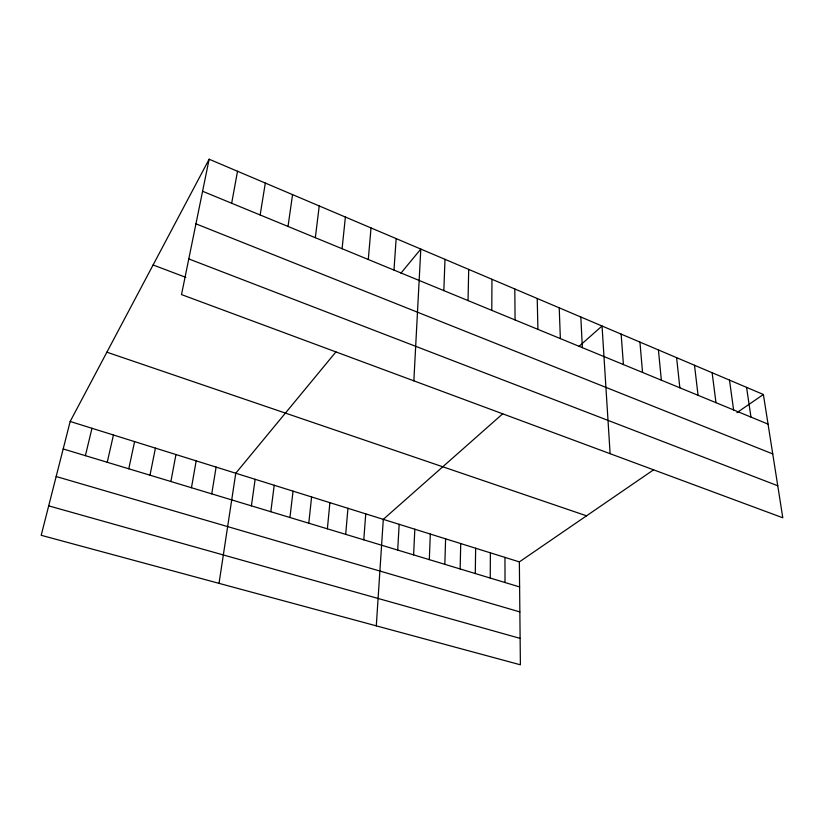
<?xml version="1.0" encoding="UTF-8"?>
<svg xmlns="http://www.w3.org/2000/svg" width="824" height="824" viewBox="0 0 824 824"><rect width="100%" height="100%" fill="white"/><g stroke="black" fill="none" stroke-linecap="round" stroke-linejoin="round"><path stroke-width="1.24" d="M491.784 310.36L491.969 279.284M490.239 578.057L490.393 552.832M475.293 573.535L475.644 548.228M468.042 300.585L468.702 269.407M460.153 568.962L460.719 543.562M444.826 564.327L445.609 538.834M443.837 290.614L444.981 259.333M429.314 559.64L430.313 534.055M413.607 554.892L414.833 529.214M413.854 380.843L420.807 249.075L400.928 273.156M397.704 550.082L399.166 524.322M376.29 625.849L383.294 519.357L502.743 413.782M393.975 270.087L396.159 238.61M363.775 539.823L365.743 513.867M345.699 534.364L347.944 508.305M368.287 259.508L371.027 227.939M327.375 528.823L329.899 502.661M342.084 248.714L345.39 217.052M308.784 523.199L311.596 496.944M289.935 517.503L293.045 491.145M315.334 237.703L319.238 205.948M270.808 511.725L274.217 485.264M251.402 505.854L255.131 479.29M288.019 226.456L292.551 194.629M219.019 583.351L235.767 473.233L335.955 351.869M260.147 214.971L265.318 183.062M211.737 493.864L216.115 467.095M191.456 487.736L196.184 460.863M231.668 203.25L237.518 171.258M170.877 481.515L175.955 454.539M149.989 475.201L155.427 448.122M209.131 159.207L181.507 294.59L782.8 517.791L763.385 394.5L209.131 159.207L70.174 421.476L41.2 535.301L520.387 664.793L519.357 561.896L653.628 469.793M128.781 468.784L134.59 441.613M107.244 462.274L113.444 435M85.387 455.672L91.979 428.284M578.922 346.451L602.045 326.005L610.11 453.694M736.934 412.649L763.385 394.5M48.688 505.864L520.119 638.384M56.166 476.519L519.862 611.923M63.18 448.956L519.614 586.935M70.174 421.476L519.357 561.896M106.883 352.198L586.534 515.814M153.089 264.978L185.833 277.358M188.778 258.921L777.753 485.758M195.947 223.829L772.747 453.931M202.591 191.271L768.05 424.123M746.565 387.362L750.963 417.088M729.487 380.111L733.607 409.94M712.132 372.747L715.974 402.678M694.508 365.259L698.062 395.304M676.607 357.657L679.851 387.805M658.417 349.942L661.353 380.183M639.929 342.094L642.545 372.438M621.141 334.111L623.418 364.568M580.827 317.003L582.362 347.666M559.218 307.826L560.361 338.602M537.217 298.494L537.928 329.363M514.804 288.977L515.082 319.959M504.958 557.395L505.019 582.516"/></g></svg>
